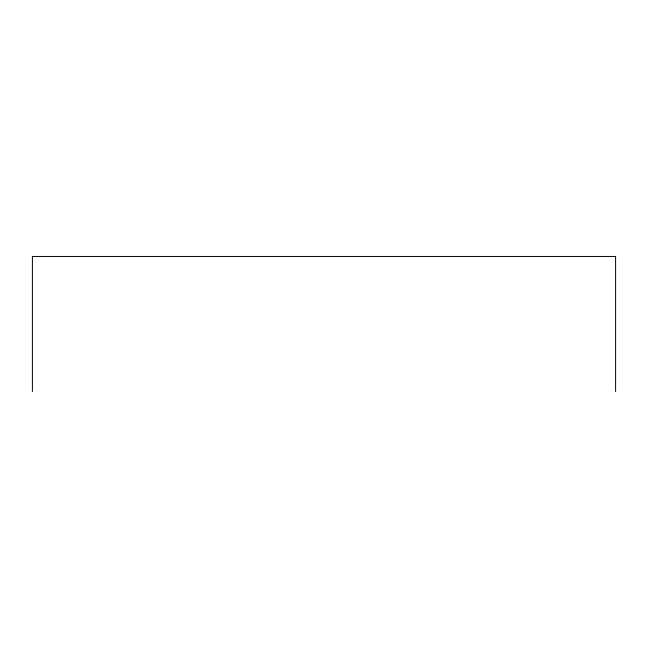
<?xml version="1.0" encoding="UTF-8"?>
<svg xmlns="http://www.w3.org/2000/svg" width="648" height="648" viewBox="0 0 648 648"><rect width="100%" height="100%" fill="white"/><g stroke="black" fill="none" stroke-linecap="round" stroke-linejoin="round"><path stroke-width="0.97" d="M615.6 391.538L615.6 256.462L32.4 256.462L32.4 391.538"/></g></svg>
